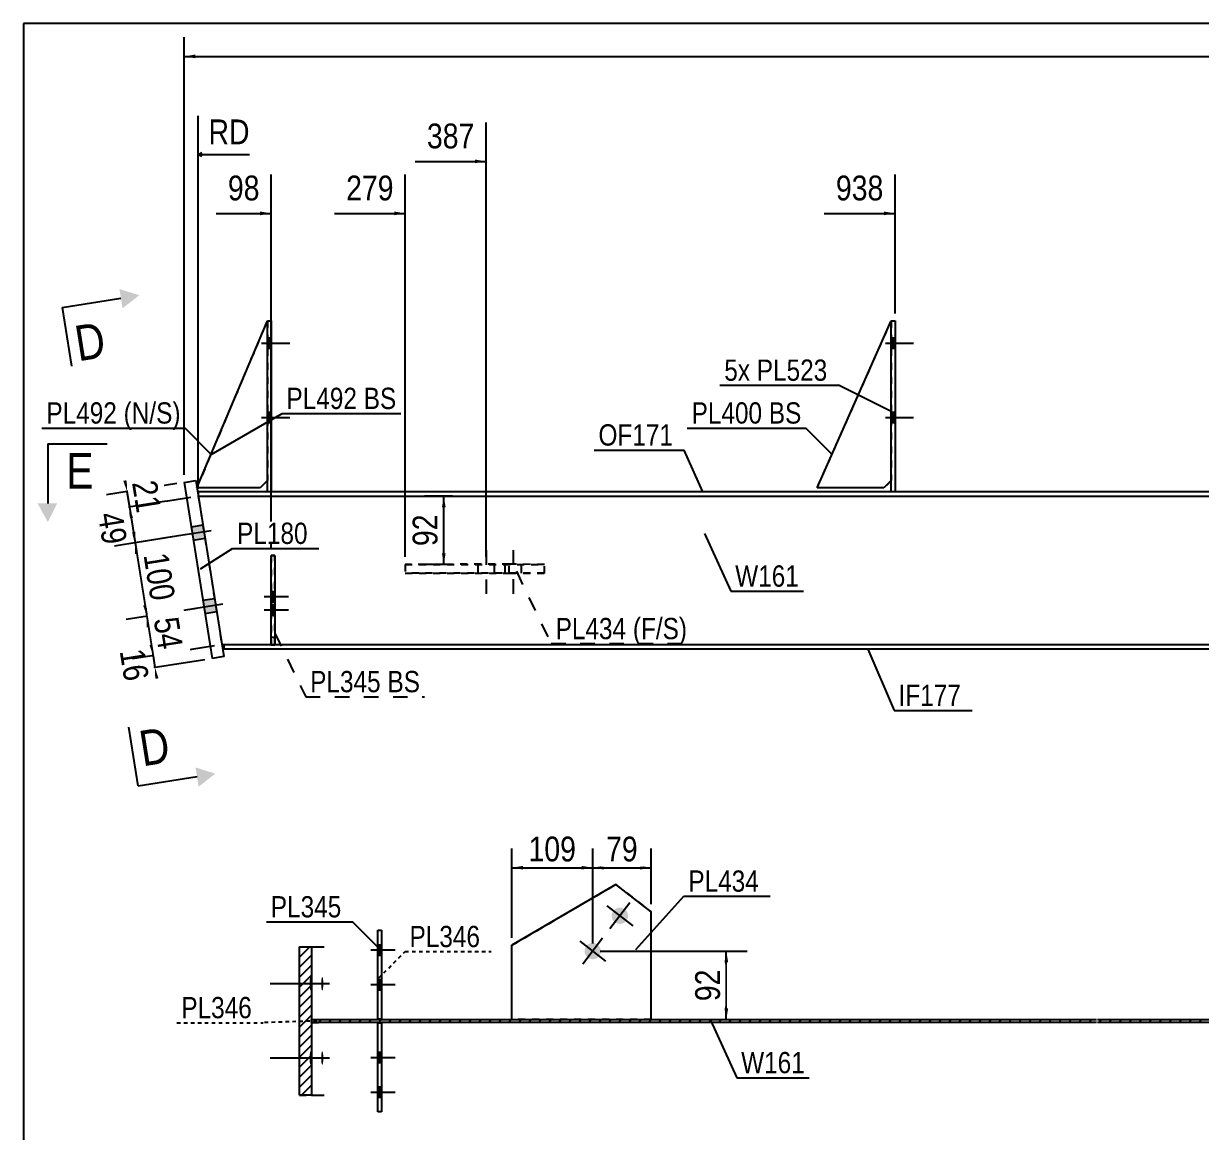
# Model space of a CAD drawing. Header units: millimetres. Extents: x -28 to 375, y -203 to 74.
# Drawn here: x -25.1 to 133.5, y -75.6 to 73.6 of the extents above; entities that cross this region are included whole.
import ezdxf

# ---------------------------------------------------------------- set-up
doc = ezdxf.new("R2010")
doc.units = ezdxf.units.MM
for name, pattern in [('DXK_LINE_DOT1', [1.8814, 0.9407, -0.9407]), ('DXK_LINE_DOT2', [3.9198, 1.9599, -1.9599]), ('DXK_LINE_DOT4', [0.9408, 0.4704, -0.4704])]:
    doc.linetypes.add(name, pattern=pattern)
doc.styles.add('Arial Narrow', font='ARIALN.TTF', dxfattribs={"height": 0.2})

# ---------------------------------------------------------------- blocks, each defined once
blk = doc.blocks.new('Unknown-623544159-1210')
at = {"color": 5, "linetype": 'Continuous'}
for p, q in [((374.85, 73.61), (-25.15, 73.61)), ((-25.15, 73.61), (-25.15, -203.39))]:
    blk.add_line(p, q, dxfattribs=at)
blk = doc.blocks.new('Bolt-623544159-1247 - 1231')
at = {"color": 3, "linetype": 'DXK_LINE_DOT2'}
for p, q in [((37.13, 2.72), (37.13, -4.08)), ((40.78, 2.73), (40.78, -4.07)), ((36.03, 0.82), (36.03, -0.38)), ((38.23, 0.82), (38.23, -0.38)), ((39.68, 0.82), (39.68, -0.38)), ((41.88, 0.82), (41.88, -0.38))]:
    blk.add_line(p, q, dxfattribs=at)
blk = doc.blocks.new('Part-623544159-1271 - 1231')
at = {"color": 2, "linetype": 'Continuous'}
for p, q in [((-3.53, 11.85), (-1.95, 12.1)), ((-3.53, 11.85), (0.23, -11.85)), ((-1.95, 12.1), (1.81, -11.6)), ((1.81, -11.6), (0.23, -11.85))]:
    blk.add_line(p, q, dxfattribs=at)
blk = doc.blocks.new('Part-623544159-1293 - 1231')
at = {"color": 2, "linetype": 'Continuous'}
for p, q in [((-1.62, 10.6), (-1.62, 10)), ((7.7, 10.6), (-1.62, 10.6)), ((-1.62, 10), (352.75, 10)), ((91.7, 10.6), (8.2, 10.6)), ((175.7, 10.6), (92.2, 10.6))]:
    blk.add_line(p, q, dxfattribs=at)
at = {"color": 7, "linetype": 'DXK_LINE_DOT1'}
for p, q in [((8.2, 10.6), (7.7, 10.6)), ((92.2, 10.6), (91.7, 10.6))]:
    blk.add_line(p, q, dxfattribs=at)
blk = doc.blocks.new('Part-623544159-4909 - 1231')
at = {"color": 7, "linetype": 'DXK_LINE_DOT1'}
for p, q in [((8.2, 2), (8.2, -10)), ((8.7, 2), (8.2, 2)), ((8.7, -10), (8.7, 2)), ((8.2, -10), (8.7, -10))]:
    blk.add_line(p, q, dxfattribs=at)
blk = doc.blocks.new('Part-623544159-4905 - 1231')
at = {"color": 2, "linetype": 'Continuous'}
for p, q in [((81.7, 11.1), (91.7, 33.6)), ((91.7, 12.1), (90.7, 11.1)), ((90.7, 11.1), (81.7, 11.1))]:
    blk.add_line(p, q, dxfattribs=at)
at = {"color": 7, "linetype": 'DXK_LINE_DOT1'}
blk.add_line((91.7, 33.6), (91.7, 12.1), dxfattribs=at)
blk = doc.blocks.new('Part-623544159-1315 - 1231')
at = {"color": 2, "linetype": 'Continuous'}
for p, q in [((1.86, -10.6), (1.86, -10)), ((8.2, -10), (1.86, -10)), ((150.33, -10.6), (1.86, -10.6)), ((150.33, -10), (8.7, -10))]:
    blk.add_line(p, q, dxfattribs=at)
at = {"color": 7, "linetype": 'DXK_LINE_DOT1'}
for p, q in [((8.7, -10), (8.2, -10)), ((150.33, -10.6), (150.33, -10))]:
    blk.add_line(p, q, dxfattribs=at)
blk = doc.blocks.new('Part-623544159-1390 - 1231')
at = {"color": 2, "linetype": 'Continuous'}
for p, q in [((7.7, 10.6), (7.7, 33.6)), ((7.7, 33.6), (8.2, 33.6)), ((8.2, 33.6), (8.2, 10.6)), ((8.2, 10.6), (7.7, 10.6))]:
    blk.add_line(p, q, dxfattribs=at)
blk = doc.blocks.new('Part-623544159-1412 - 1231')
at = {"color": 2, "linetype": 'Continuous'}
for p, q in [((-1.8, 11.1), (7.7, 33.6)), ((7.7, 12.1), (6.7, 11.1)), ((6.7, 11.1), (-1.8, 11.1))]:
    blk.add_line(p, q, dxfattribs=at)
at = {"color": 7, "linetype": 'DXK_LINE_DOT1'}
blk.add_line((7.7, 33.6), (7.7, 12.1), dxfattribs=at)
blk = doc.blocks.new('Part-623544159-1434 - 1231')
at = {"color": 2, "linetype": 'Continuous'}
for p, q in [((8.2, -10), (8.2, 2)), ((8.2, 2), (8.7, 2)), ((8.7, 2), (8.7, -10)), ((8.7, -10), (8.2, -10))]:
    blk.add_line(p, q, dxfattribs=at)
at = {"color": 7, "linetype": 'DXK_LINE_DOT1'}
blk.add_line((8.2, -9), (8.7, -9), dxfattribs=at)
blk = doc.blocks.new('Part-623544159-1446 - 1231')
at = {"color": 2, "linetype": 'Continuous'}
for p, q in [((91.7, 10.6), (91.7, 33.6)), ((91.7, 33.6), (92.2, 33.6)), ((92.2, 33.6), (92.2, 10.6)), ((92.2, 10.6), (91.7, 10.6))]:
    blk.add_line(p, q, dxfattribs=at)
blk = doc.blocks.new('Part-623544159-1502 - 1231')
at = {"color": 7, "linetype": 'DXK_LINE_DOT1'}
for p, q in [((40.23, 0.83), (26.26, 0.82)), ((26.26, 0.82), (26.26, -0.38)), ((26.26, 0.82), (44.99, 0.82)), ((40.23, -0.37), (40.23, 0.83)), ((44.99, 0.82), (40.23, 0.83)), ((44.99, -0.38), (44.99, 0.82)), ((26.26, -0.38), (40.23, -0.37)), ((44.99, -0.38), (26.26, -0.38)), ((26.26, -0.38), (26.26, -0.38)), ((40.23, -0.37), (44.99, -0.38)), ((44.99, -0.38), (44.99, -0.38))]:
    blk.add_line(p, q, dxfattribs=at)
blk = doc.blocks.new('Bolt-623544159-1541 - 1231')
at = {"linetype": 'Continuous'}
for points in [[(-2.58, 5.83), (-2.29, 4.05), (-0.71, 4.3), (-1, 6.08)], [(-2.58, 5.83), (-2.29, 4.05), (-0.71, 4.3), (-1, 6.08)], [(-1.01, -4.05), (-0.72, -5.83), (0.86, -5.58), (0.57, -3.8)], [(-1.01, -4.05), (-0.72, -5.83), (0.86, -5.58), (0.57, -3.8)]]:
    blk.add_hatch(color=3, dxfattribs=at).paths.add_polyline_path(points)
at = {"color": 3, "linetype": 'Continuous'}
for p, q in [((0.13, 5.35), (-6.29, 4.33)), ((0.13, 5.35), (-6.29, 4.33)), ((-1, 6.08), (-2.58, 5.83)), ((-1, 6.08), (-2.58, 5.83)), ((-0.71, 4.3), (-2.29, 4.05)), ((-0.71, 4.3), (-2.29, 4.05)), ((1.7, -4.53), (-4.72, -5.55)), ((1.7, -4.53), (-4.72, -5.55)), ((0.57, -3.8), (-1.01, -4.05)), ((0.57, -3.8), (-1.01, -4.05)), ((0.86, -5.58), (-0.72, -5.83)), ((0.86, -5.58), (-0.72, -5.83))]:
    blk.add_line(p, q, dxfattribs=at)
blk = doc.blocks.new('Part-623544159-1540 - 1231')
at = {"color": 7, "linetype": 'DXK_LINE_DOT1'}
for p, q in [((-1.62, 10), (1.56, -10)), ((-1.62, 10), (352.75, 10)), ((352.75, -10), (1.86, -10))]:
    blk.add_line(p, q, dxfattribs=at)
at = {"color": 2, "linetype": 'Continuous'}
blk.add_line((1.86, -10), (1.56, -10), dxfattribs=at)
blk = doc.blocks.new('Bolt-623544159-1543 - 1231')
at = {"linetype": 'Continuous'}
for points in [[(8.2, 29.9), (8.2, 31.3), (7.7, 31.3), (7.7, 29.9)], [(8.2, 29.9), (8.2, 31.3), (7.7, 31.3), (7.7, 29.9)], [(8.2, 29.9), (8.2, 31.3), (7.7, 31.3), (7.7, 29.9)], [(8.2, 19.9), (8.2, 21.3), (7.7, 21.3), (7.7, 19.9)], [(8.2, 19.9), (8.2, 21.3), (7.7, 21.3), (7.7, 19.9)], [(8.2, 19.9), (8.2, 21.3), (7.7, 21.3), (7.7, 19.9)]]:
    blk.add_hatch(color=3, dxfattribs=at).paths.add_polyline_path(points)
at = {"color": 3, "linetype": 'Continuous'}
for p, q in [((6.9, 30.6), (10.7, 30.6)), ((6.9, 30.6), (10.7, 30.6)), ((6.9, 30.6), (10.7, 30.6)), ((7.7, 31.3), (8.2, 31.3)), ((7.7, 31.3), (8.2, 31.3)), ((7.7, 31.3), (8.2, 31.3)), ((7.7, 29.9), (8.2, 29.9)), ((7.7, 29.9), (8.2, 29.9)), ((7.7, 29.9), (8.2, 29.9)), ((7.7, 21.3), (8.2, 21.3)), ((7.7, 21.3), (8.2, 21.3)), ((7.7, 21.3), (8.2, 21.3)), ((6.9, 20.6), (10.7, 20.6)), ((6.9, 20.6), (10.7, 20.6)), ((6.9, 20.6), (10.7, 20.6)), ((7.7, 19.9), (8.2, 19.9)), ((7.7, 19.9), (8.2, 19.9)), ((7.7, 19.9), (8.2, 19.9))]:
    blk.add_line(p, q, dxfattribs=at)
blk = doc.blocks.new('Bolt-623544159-1549 - 1231')
at = {"linetype": 'Continuous'}
for points in [[(92.2, 29.9), (92.2, 31.3), (91.7, 31.3), (91.7, 29.9)], [(92.2, 29.9), (92.2, 31.3), (91.7, 31.3), (91.7, 29.9)], [(92.2, 29.9), (92.2, 31.3), (91.7, 31.3), (91.7, 29.9)], [(92.2, 19.9), (92.2, 21.3), (91.7, 21.3), (91.7, 19.9)], [(92.2, 19.9), (92.2, 21.3), (91.7, 21.3), (91.7, 19.9)], [(92.2, 19.9), (92.2, 21.3), (91.7, 21.3), (91.7, 19.9)]]:
    blk.add_hatch(color=3, dxfattribs=at).paths.add_polyline_path(points)
at = {"color": 3, "linetype": 'Continuous'}
for p, q in [((90.9, 30.6), (94.7, 30.6)), ((90.9, 30.6), (94.7, 30.6)), ((90.9, 30.6), (94.7, 30.6)), ((91.7, 31.3), (92.2, 31.3)), ((91.7, 31.3), (92.2, 31.3)), ((91.7, 31.3), (92.2, 31.3)), ((91.7, 29.9), (92.2, 29.9)), ((91.7, 29.9), (92.2, 29.9)), ((91.7, 29.9), (92.2, 29.9)), ((91.7, 21.3), (92.2, 21.3)), ((91.7, 21.3), (92.2, 21.3)), ((91.7, 21.3), (92.2, 21.3)), ((90.9, 20.6), (94.7, 20.6)), ((90.9, 20.6), (94.7, 20.6)), ((90.9, 20.6), (94.7, 20.6)), ((91.7, 19.9), (92.2, 19.9)), ((91.7, 19.9), (92.2, 19.9)), ((91.7, 19.9), (92.2, 19.9))]:
    blk.add_line(p, q, dxfattribs=at)
blk = doc.blocks.new('Part-623544159-4912 - 1231')
at = {"color": 7, "linetype": 'DXK_LINE_DOT1'}
for p, q in [((-1.8, 11.1), (7.7, 33.6)), ((7.7, 12.1), (6.7, 11.1)), ((6.7, 11.1), (-1.8, 11.1))]:
    blk.add_line(p, q, dxfattribs=at)
blk = doc.blocks.new('Part-623544159-4916 - 1231')
at = {"color": 7, "linetype": 'DXK_LINE_DOT1'}
for p, q in [((81.7, 11.1), (91.7, 33.6)), ((91.7, 12.1), (90.7, 11.1)), ((90.7, 11.1), (81.7, 11.1))]:
    blk.add_line(p, q, dxfattribs=at)
blk = doc.blocks.new('Bolt-623544159-4917 - 1231')
at = {"linetype": 'Continuous'}
for points in [[(8.2, -2.81), (8.2, -4.21), (8.7, -4.21), (8.7, -2.81)], [(8.2, -4.6), (8.2, -6), (8.7, -6), (8.7, -4.6)]]:
    blk.add_hatch(color=3, dxfattribs=at).paths.add_polyline_path(points)
at = {"color": 3, "linetype": 'Continuous'}
for p, q in [((8.2, -2.81), (8.7, -2.81)), ((7.25, -3.51), (10.55, -3.51)), ((8.2, -4.21), (8.7, -4.21)), ((8.2, -4.6), (8.7, -4.6)), ((7.25, -5.3), (10.55, -5.3)), ((8.2, -6), (8.7, -6))]:
    blk.add_line(p, q, dxfattribs=at)
blk = doc.blocks.new('Bolt-623544159-4932 - 1231')
at = {"color": 3, "linetype": 'DXK_LINE_DOT2'}
for p, q in [((8.2, -2.81), (8.7, -2.81)), ((7.25, -3.51), (10.55, -3.51)), ((8.2, -4.21), (8.7, -4.21)), ((8.2, -4.6), (8.7, -4.6)), ((7.25, -5.3), (10.55, -5.3)), ((8.2, -6), (8.7, -6))]:
    blk.add_line(p, q, dxfattribs=at)
blk = doc.blocks.new('Part-623544159-2343 - 2341')
at = {"linetype": 'Continuous'}
h = blk.add_hatch(dxfattribs=at)
h.set_pattern_fill('', scale=0.3, style=0, pattern_type=0)
h.set_pattern_definition([(45, (13.6117, -70.6389), (-0.67352, 0.67352), [])])
h.paths.add_polyline_path([(11.99, -70.64), (13.61, -70.64), (13.61, -50.64), (11.99, -50.64)])
at = {"color": 7, "linetype": 'DXK_LINE_DOT1'}
for p, q in [((11.99, -50.64), (13.61, -50.64)), ((11.99, -70.64), (13.61, -70.64))]:
    blk.add_line(p, q, dxfattribs=at)
at = {"color": 2, "linetype": 'Continuous'}
for p, q in [((11.99, -70.64), (11.99, -50.64)), ((11.99, -50.64), (13.61, -50.64)), ((13.61, -50.64), (15.33, -50.64)), ((13.61, -50.64), (13.61, -70.64)), ((13.61, -70.64), (11.99, -70.64)), ((13.61, -70.64), (15.33, -70.64))]:
    blk.add_line(p, q, dxfattribs=at)
blk = doc.blocks.new('Bolt-623544159-2344 - 2341')
at = {"linetype": 'Continuous'}
for points in [[(55.15, -45.38), (55.38, -45.4), (55.59, -45.47), (55.79, -45.59), (55.96, -45.74), (56.1, -45.93), (56.19, -46.14), (56.24, -46.36), (56.24, -46.59), (56.19, -46.82), (56.1, -47.03), (55.96, -47.21), (55.79, -47.37), (55.59, -47.48), (55.38, -47.55), (55.15, -47.58), (54.92, -47.55), (54.7, -47.48), (54.5, -47.37), (54.33, -47.21), (54.19, -47.03), (54.1, -46.82), (54.05, -46.59), (54.05, -46.36), (54.1, -46.14), (54.19, -45.93), (54.33, -45.74), (54.5, -45.59), (54.7, -45.47), (54.92, -45.4)], [(51.49, -50.13), (51.72, -50.16), (51.94, -50.23), (52.14, -50.34), (52.31, -50.5), (52.44, -50.68), (52.54, -50.89), (52.58, -51.12), (52.58, -51.35), (52.54, -51.57), (52.44, -51.78), (52.31, -51.97), (52.14, -52.12), (51.94, -52.24), (51.72, -52.31), (51.49, -52.33), (51.26, -52.31), (51.04, -52.24), (50.84, -52.12), (50.67, -51.97), (50.54, -51.78), (50.44, -51.57), (50.4, -51.35), (50.4, -51.12), (50.44, -50.89), (50.54, -50.68), (50.67, -50.5), (50.84, -50.34), (51.04, -50.23), (51.26, -50.16)]]:
    blk.add_hatch(color=3, dxfattribs=at).paths.add_polyline_path(points)
at = {"color": 3, "linetype": 'Continuous'}
for p, q in [((53.4, -45.14), (56.89, -47.82)), ((56.49, -44.73), (53.81, -48.22)), ((49.75, -49.89), (53.23, -52.57)), ((52.83, -49.49), (50.15, -52.98))]:
    blk.add_line(p, q, dxfattribs=at)
blk = doc.blocks.new('Bolt-623544159-2358 - 2341')
at = {"linetype": 'Continuous'}
for points in [[(13.37, -55.64), (13.37, -55.45), (13.38, -55.27), (13.39, -55.11), (13.41, -54.97), (13.44, -54.86), (13.46, -54.78), (13.49, -54.74), (13.52, -54.74), (13.55, -54.78), (13.58, -54.86), (13.6, -54.97), (13.62, -55.11), (13.64, -55.27), (13.65, -55.45), (13.65, -55.64), (13.65, -55.83), (13.64, -56), (13.62, -56.17), (13.6, -56.31), (13.58, -56.42), (13.55, -56.49), (13.52, -56.53), (13.49, -56.53), (13.46, -56.49), (13.44, -56.42), (13.41, -56.31), (13.39, -56.17), (13.38, -56), (13.37, -55.83)], [(14.94, -55.64), (14.94, -55.45), (14.95, -55.27), (14.96, -55.11), (14.98, -54.97), (15.01, -54.86), (15.03, -54.78), (15.06, -54.74), (15.09, -54.74), (15.12, -54.78), (15.15, -54.86), (15.17, -54.97), (15.19, -55.11), (15.21, -55.27), (15.22, -55.45), (15.22, -55.64), (15.22, -55.83), (15.21, -56), (15.19, -56.17), (15.17, -56.31), (15.15, -56.42), (15.12, -56.49), (15.09, -56.53), (15.06, -56.53), (15.03, -56.49), (15.01, -56.42), (14.98, -56.31), (14.96, -56.17), (14.95, -56), (14.94, -55.83)], [(13.37, -65.64), (13.37, -65.45), (13.38, -65.27), (13.39, -65.11), (13.41, -64.97), (13.44, -64.86), (13.46, -64.78), (13.49, -64.74), (13.52, -64.74), (13.55, -64.78), (13.58, -64.86), (13.6, -64.97), (13.62, -65.11), (13.64, -65.27), (13.65, -65.45), (13.65, -65.64), (13.65, -65.83), (13.64, -66), (13.62, -66.17), (13.6, -66.31), (13.58, -66.42), (13.55, -66.49), (13.52, -66.53), (13.49, -66.53), (13.46, -66.49), (13.44, -66.42), (13.41, -66.31), (13.39, -66.17), (13.38, -66), (13.37, -65.83)], [(14.94, -65.64), (14.94, -65.45), (14.95, -65.27), (14.96, -65.11), (14.98, -64.97), (15.01, -64.86), (15.03, -64.78), (15.06, -64.74), (15.09, -64.74), (15.12, -64.78), (15.15, -64.86), (15.17, -64.97), (15.19, -65.11), (15.21, -65.27), (15.22, -65.45), (15.22, -65.64), (15.22, -65.83), (15.21, -66), (15.19, -66.17), (15.17, -66.31), (15.15, -66.42), (15.12, -66.49), (15.09, -66.53), (15.06, -66.53), (15.03, -66.49), (15.01, -66.42), (14.98, -66.31), (14.96, -66.17), (14.95, -66), (14.94, -65.83)]]:
    blk.add_hatch(color=3, dxfattribs=at).paths.add_polyline_path(points)
at = {"color": 3, "linetype": 'Continuous'}
for p, q in [((14.5, -55.64), (8.08, -55.64)), ((16.07, -55.64), (9.65, -55.64)), ((14.5, -65.64), (8.08, -65.64)), ((16.07, -65.64), (9.65, -65.64))]:
    blk.add_line(p, q, dxfattribs=at)
blk = doc.blocks.new('Part-623544159-2363 - 2341')
at = {"linetype": 'Continuous'}
h = blk.add_hatch(dxfattribs=at)
h.set_pattern_fill('', scale=0.3, style=0, pattern_type=0)
h.set_pattern_definition([(45, (331.1123, -60.8389), (-0.6735192, 0.6735192), [])])
h.paths.add_polyline_path([(13.61, -60.84), (331.11, -60.84), (331.11, -60.44), (13.61, -60.44)])
at = {"color": 7, "linetype": 'DXK_LINE_DOT1'}
for p, q in [((13.61, -60.44), (15.33, -60.44)), ((13.61, -60.84), (15.33, -60.84))]:
    blk.add_line(p, q, dxfattribs=at)
at = {"color": 2, "linetype": 'Continuous'}
for p, q in [((13.61, -60.84), (13.61, -60.44)), ((13.61, -60.44), (119.35, -60.44)), ((119.35, -60.84), (13.61, -60.84)), ((119.45, -60.44), (241.7, -60.44)), ((241.7, -60.84), (119.45, -60.84))]:
    blk.add_line(p, q, dxfattribs=at)
blk = doc.blocks.new('Part-623544159-2390 - 2341')
at = {"color": 7, "linetype": 'DXK_LINE_DOT1'}
for p, q in [((40.62, -50.44), (54.59, -42.26)), ((54.59, -42.26), (59.35, -45.93)), ((40.62, -60.44), (59.35, -60.44)), ((59.35, -60.44), (40.62, -60.44))]:
    blk.add_line(p, q, dxfattribs=at)
at = {"color": 2, "linetype": 'Continuous'}
for p, q in [((54.59, -42.27), (40.62, -50.44)), ((54.59, -42.26), (54.59, -42.27)), ((59.35, -45.93), (54.59, -42.27)), ((59.35, -45.93), (59.35, -45.93)), ((59.35, -60.44), (59.35, -45.93)), ((40.62, -50.44), (40.62, -50.44)), ((40.62, -60.44), (40.62, -50.44))]:
    blk.add_line(p, q, dxfattribs=at)
blk = doc.blocks.new('Bolt-623544159-5070 - 2341')
at = {"linetype": 'Continuous'}
for points in [[(23.06, -51.77), (23.06, -50.37), (22.56, -50.37), (22.56, -51.77)], [(23.06, -56.44), (23.06, -55.04), (22.56, -55.04), (22.56, -56.44)]]:
    blk.add_hatch(color=3, dxfattribs=at).paths.add_polyline_path(points)
at = {"color": 3, "linetype": 'Continuous'}
for p, q in [((22.56, -50.37), (23.06, -50.37)), ((21.61, -51.07), (24.91, -51.07)), ((22.56, -51.77), (23.06, -51.77)), ((22.56, -55.04), (23.06, -55.04)), ((21.61, -55.74), (24.91, -55.74)), ((22.56, -56.44), (23.06, -56.44))]:
    blk.add_line(p, q, dxfattribs=at)
blk = doc.blocks.new('Part-623544159-2437 - 2341')
at = {"color": 2, "linetype": 'Continuous'}
for p, q in [((22.56, -72.87), (22.56, -60.87)), ((22.56, -60.87), (23.06, -60.87)), ((23.06, -60.87), (23.06, -72.87)), ((23.06, -72.87), (22.56, -72.87))]:
    blk.add_line(p, q, dxfattribs=at)
blk = doc.blocks.new('Part-623544159-5047 - 2341')
at = {"color": 2, "linetype": 'Continuous'}
for p, q in [((22.56, -60.41), (22.56, -48.41)), ((22.56, -48.41), (23.06, -48.41)), ((23.06, -48.41), (23.06, -60.41)), ((23.06, -60.41), (22.56, -60.41))]:
    blk.add_line(p, q, dxfattribs=at)
blk = doc.blocks.new('Bolt-623544159-5055 - 2341')
at = {"linetype": 'Continuous'}
for points in [[(22.56, -64.84), (22.56, -66.24), (23.06, -66.24), (23.06, -64.84)], [(22.56, -69.51), (22.56, -70.91), (23.06, -70.91), (23.06, -69.51)]]:
    blk.add_hatch(color=3, dxfattribs=at).paths.add_polyline_path(points)
at = {"color": 3, "linetype": 'Continuous'}
for p, q in [((22.56, -64.84), (23.06, -64.84)), ((21.61, -65.54), (24.91, -65.54)), ((22.56, -66.24), (23.06, -66.24)), ((22.56, -69.51), (23.06, -69.51)), ((21.61, -70.21), (24.91, -70.21)), ((22.56, -70.91), (23.06, -70.91))]:
    blk.add_line(p, q, dxfattribs=at)
blk = doc.blocks.new('StraightDimension-623544159-1621 - 1231')
at = {"linetype": 'Continuous'}
for points in [[(-7.7, -9.95), (-7.71, -11.47), (-8.19, -10.03)], [(-7.47, -14.59), (-7.45, -13.07), (-6.97, -14.52)]]:
    blk.add_hatch(color=4, dxfattribs=at).paths.add_polyline_path(points)
at = {"color": 4, "linetype": 'Continuous'}
for p, q in [((0.57, -10.16), (-10.28, -11.88)), ((-0.75, -12.01), (-10.02, -13.48)), ((-7.71, -11.47), (-7.45, -13.07))]:
    blk.add_line(p, q, dxfattribs=at)
at = {"color": 0}
blk.add_wipeout([(-12.12, -15.86), (-7.29, -15.1), (-8.18, -9.5), (-13.01, -10.27)], dxfattribs=at)
at = {"color": 4, "style": 'Arial Narrow'}
blk.add_text('16', height=3.34, rotation=-80.9647, dxfattribs=at).set_placement((-12.21, -10.85))
blk = doc.blocks.new('StraightDimension-623544159-1556 - 1231')
at = {"linetype": 'Continuous'}
for points in [[(-11.21, 12.15), (-11.22, 10.63), (-11.71, 12.07)], [(-10.9, 7.01), (-10.89, 8.53), (-10.41, 7.08)]]:
    blk.add_hatch(color=4, dxfattribs=at).paths.add_polyline_path(points)
at = {"color": 4, "linetype": 'Continuous'}
for p, q in [((-4.52, 11.69), (-13.99, 10.19)), ((-2.61, 9.84), (-13.65, 8.09)), ((-11.22, 10.63), (-10.89, 8.53))]:
    blk.add_line(p, q, dxfattribs=at)
at = {"color": 0}
blk.add_wipeout([(-10.46, 6.8), (-5.62, 7.57), (-6.51, 13.17), (-11.35, 12.4)], dxfattribs=at)
at = {"color": 4, "style": 'Arial Narrow'}
blk.add_text('21', height=3.34, rotation=-80.9647, dxfattribs=at).set_placement((-10.55, 11.82))
blk = doc.blocks.new('StraightDimension-623544159-1576 - 1231')
at = {"linetype": 'Continuous'}
for points in [[(-10.9, 7.01), (-10.89, 8.53), (-10.41, 7.08)], [(-10.11, 5.24), (-10.12, 3.72), (-10.61, 5.16)]]:
    blk.add_hatch(color=4, dxfattribs=at).paths.add_polyline_path(points)
at = {"color": 4, "linetype": 'Continuous'}
for p, q in [((-2.61, 9.84), (-13.46, 8.12)), ((-10.89, 8.53), (-10.12, 3.72)), ((-3.42, 4.78), (-12.69, 3.31))]:
    blk.add_line(p, q, dxfattribs=at)
at = {"color": 0}
blk.add_wipeout([(-15.05, 2.53), (-10.21, 3.3), (-11.1, 8.89), (-15.94, 8.13)], dxfattribs=at)
at = {"color": 4, "style": 'Arial Narrow'}
blk.add_text('49', height=3.34, rotation=-80.9647, dxfattribs=at).set_placement((-15.14, 7.54))
blk = doc.blocks.new('StraightDimension-623544159-1589 - 1231')
at = {"linetype": 'Continuous'}
for points in [[(-10.14, 2.19), (-10.12, 3.72), (-9.64, 2.27)], [(-8.54, -4.64), (-8.55, -6.16), (-9.04, -4.72)]]:
    blk.add_hatch(color=4, dxfattribs=at).paths.add_polyline_path(points)
at = {"color": 4, "linetype": 'Continuous'}
for p, q in [((-3.42, 4.78), (-12.89, 3.28)), ((-10.12, 3.72), (-8.55, -6.16)), ((-1.85, -5.1), (-11.32, -6.6))]:
    blk.add_line(p, q, dxfattribs=at)
at = {"color": 0}
blk.add_wipeout([(-8.58, -5.05), (-3.74, -4.28), (-4.96, 3.42), (-9.8, 2.65)], dxfattribs=at)
at = {"color": 4, "style": 'Arial Narrow'}
blk.add_text('100', height=3.34, rotation=-80.9647, dxfattribs=at).set_placement((-9, 2.07))
blk = doc.blocks.new('StraightDimension-623544159-1600 - 1231')
at = {"linetype": 'Continuous'}
for points in [[(-8.57, -7.68), (-8.55, -6.16), (-8.07, -7.6)], [(-7.7, -9.95), (-7.71, -11.47), (-8.19, -10.03)]]:
    blk.add_hatch(color=4, dxfattribs=at).paths.add_polyline_path(points)
at = {"color": 4, "linetype": 'Continuous'}
for p, q in [((-1.85, -5.1), (-11.32, -6.6)), ((-8.55, -6.16), (-7.71, -11.47)), ((0.57, -10.16), (-10.47, -11.91))]:
    blk.add_line(p, q, dxfattribs=at)
at = {"color": 0}
blk.add_wipeout([(-7.54, -11.59), (-2.7, -10.82), (-3.59, -5.23), (-8.43, -6)], dxfattribs=at)
at = {"color": 4, "style": 'Arial Narrow'}
blk.add_text('54', height=3.34, rotation=-80.9647, dxfattribs=at).set_placement((-7.63, -6.58))
blk = doc.blocks.new('StraightDimension-623544159-1674 - 1231')
at = {"linetype": 'Continuous'}
blk.add_hatch(color=4, dxfattribs=at).paths.add_polyline_path([(-2.03, 68.94), (-3.53, 69.19), (-2.03, 69.44)])
at = {"color": 4, "linetype": 'Continuous'}
for p, q in [((-3.53, 12.85), (-3.53, 71.79)), ((-3.53, 69.19), (352.75, 69.19))]:
    blk.add_line(p, q, dxfattribs=at)
blk = doc.blocks.new('StraightDimension-623544159-1684 - 1231')
at = {"linetype": 'Continuous'}
for points in [[(31.19, 8.5), (31.44, 10), (31.69, 8.5)], [(31.69, 2.32), (31.44, 0.82), (31.19, 2.32)]]:
    blk.add_hatch(color=4, dxfattribs=at).paths.add_polyline_path(points)
at = {"color": 4, "linetype": 'Continuous'}
for p, q in [((32.62, 10), (28.84, 10)), ((31.44, 0.82), (31.44, 10)), ((32.62, 0.82), (28.84, 0.82))]:
    blk.add_line(p, q, dxfattribs=at)
at = {"color": 0}
blk.add_wipeout([(31.29, 8.24), (26.39, 8.24), (26.39, 2.58), (31.29, 2.58)], dxfattribs=at)
at = {"color": 4, "style": 'Arial Narrow'}
blk.add_text('92', height=3.34, rotation=90.0002, dxfattribs=at).set_placement((30.59, 3.28))
blk = doc.blocks.new('StraightDimension-623544159-7999 - 1231')
at = {"linetype": 'Continuous'}
blk.add_hatch(color=4, dxfattribs=at).paths.add_polyline_path([(90.7, 48.31), (92.2, 48.06), (90.7, 47.81)])
at = {"color": 4, "linetype": 'Continuous'}
for p, q in [((92.2, 34.6), (92.2, 53.31)), ((82.68, 48.06), (92.2, 48.06))]:
    blk.add_line(p, q, dxfattribs=at)
at = {"color": 0}
blk.add_wipeout([(91.34, 49.11), (91.34, 54.01), (83.54, 54.01), (83.54, 49.11)], dxfattribs=at)
at = {"color": 4, "style": 'Arial Narrow'}
blk.add_text('938', height=3.34, dxfattribs=at).set_placement((84.24, 49.81))
blk = doc.blocks.new('StraightDimension-623544159-8000 - 1231')
at = {"linetype": 'Continuous'}
blk.add_hatch(color=4, dxfattribs=at).paths.add_polyline_path([(35.63, 55.31), (37.13, 55.06), (35.63, 54.81)])
at = {"color": 4, "linetype": 'Continuous'}
for p, q in [((37.13, 1.83), (37.13, 60.31)), ((27.6, 55.06), (37.13, 55.06))]:
    blk.add_line(p, q, dxfattribs=at)
at = {"color": 0}
blk.add_wipeout([(36.26, 56.11), (36.26, 61.01), (28.47, 61.01), (28.47, 56.11)], dxfattribs=at)
at = {"color": 4, "style": 'Arial Narrow'}
blk.add_text('387', height=3.34, dxfattribs=at).set_placement((29.17, 56.81))
blk = doc.blocks.new('StraightDimension-623544159-8001 - 1231')
at = {"linetype": 'Continuous'}
blk.add_hatch(color=4, dxfattribs=at).paths.add_polyline_path([(24.76, 48.31), (26.26, 48.06), (24.76, 47.81)])
at = {"color": 4, "linetype": 'Continuous'}
for p, q in [((26.26, 1.82), (26.26, 53.31)), ((16.73, 48.06), (26.26, 48.06))]:
    blk.add_line(p, q, dxfattribs=at)
at = {"color": 0}
blk.add_wipeout([(25.39, 49.11), (25.39, 54.01), (17.59, 54.01), (17.59, 49.11)], dxfattribs=at)
at = {"color": 4, "style": 'Arial Narrow'}
blk.add_text('279', height=3.34, dxfattribs=at).set_placement((18.29, 49.81))
blk = doc.blocks.new('StraightDimension-623544159-8002 - 1231')
at = {"linetype": 'Continuous'}
blk.add_hatch(color=4, dxfattribs=at).paths.add_polyline_path([(6.7, 48.31), (8.2, 48.06), (6.7, 47.81)])
at = {"color": 4, "linetype": 'Continuous'}
for p, q in [((8.2, 3), (8.2, 53.31)), ((0.81, 48.06), (8.2, 48.06))]:
    blk.add_line(p, q, dxfattribs=at)
at = {"color": 0, "linetype": 'Continuous'}
blk.add_wipeout([(6, 56.66), (6, 61.56), (-0.94, 61.56), (-0.94, 56.66)], dxfattribs=at)
at = {"color": 0}
blk.add_wipeout([(7.34, 49.11), (7.34, 54.01), (1.67, 54.01), (1.67, 49.11)], dxfattribs=at)
at = {"color": 4, "linetype": 'Continuous'}
for p, q in [((-1.62, 11), (-1.62, 61.21)), ((-1.12, 56.21), (-1.62, 55.96)), ((-1.12, 55.71), (-1.62, 55.96)), ((5.3, 55.96), (-1.62, 55.96))]:
    blk.add_line(p, q, dxfattribs=at)
at = {"color": 4, "linetype": 'Continuous', "style": 'Arial Narrow'}
blk.add_text('RD', height=3.34, dxfattribs=at).set_placement((-0.24, 57.36))
at = {"color": 4, "style": 'Arial Narrow'}
blk.add_text('98', height=3.34, dxfattribs=at).set_placement((2.37, 49.81))
blk = doc.blocks.new('StraightDimension-623544159-2450 - 2341')
at = {"linetype": 'Continuous'}
for points in [[(69.23, -52.73), (69.48, -51.23), (69.73, -52.73)], [(69.73, -58.94), (69.48, -60.44), (69.23, -58.94)]]:
    blk.add_hatch(color=4, dxfattribs=at).paths.add_polyline_path(points)
at = {"color": 4, "linetype": 'Continuous'}
for p, q in [((52.49, -51.23), (72.28, -51.23)), ((69.48, -60.44), (69.48, -51.23)), ((41.62, -60.44), (72.28, -60.44))]:
    blk.add_line(p, q, dxfattribs=at)
at = {"color": 0}
blk.add_wipeout([(69.33, -53), (64.43, -53), (64.43, -58.67), (69.33, -58.67)], dxfattribs=at)
at = {"color": 4, "style": 'Arial Narrow'}
blk.add_text('92', height=3.34, rotation=90.0002, dxfattribs=at).set_placement((68.63, -57.97))
blk = doc.blocks.new('StraightDimension-623544159-2501 - 2341')
at = {"linetype": 'Continuous'}
for points in [[(52.99, -40.26), (51.49, -40.01), (52.99, -39.76)], [(57.85, -39.76), (59.35, -40.01), (57.85, -40.26)]]:
    blk.add_hatch(color=4, dxfattribs=at).paths.add_polyline_path(points)
at = {"color": 4, "linetype": 'Continuous'}
for p, q in [((51.49, -50.23), (51.49, -37.41)), ((59.35, -44.93), (59.35, -37.41)), ((51.49, -40.01), (59.35, -40.01))]:
    blk.add_line(p, q, dxfattribs=at)
at = {"color": 0}
blk.add_wipeout([(58.25, -39.86), (58.25, -34.96), (52.59, -34.96), (52.59, -39.86)], dxfattribs=at)
at = {"color": 4, "style": 'Arial Narrow'}
blk.add_text('79', height=3.34, dxfattribs=at).set_placement((53.29, -39.16))
blk = doc.blocks.new('StraightDimension-623544159-2511 - 2341')
at = {"linetype": 'Continuous'}
for points in [[(42.12, -40.26), (40.62, -40.01), (42.12, -39.76)], [(49.99, -39.76), (51.49, -40.01), (49.99, -40.26)]]:
    blk.add_hatch(color=4, dxfattribs=at).paths.add_polyline_path(points)
at = {"color": 4, "linetype": 'Continuous'}
for p, q in [((40.62, -49.44), (40.62, -37.41)), ((51.49, -50.23), (51.49, -37.41)), ((40.62, -40.01), (51.49, -40.01))]:
    blk.add_line(p, q, dxfattribs=at)
at = {"color": 0}
blk.add_wipeout([(49.95, -39.86), (49.95, -34.96), (42.15, -34.96), (42.15, -39.86)], dxfattribs=at)
at = {"color": 4, "style": 'Arial Narrow'}
blk.add_text('109', height=3.34, dxfattribs=at).set_placement((42.85, -39.16))
blk = doc.blocks.new('SectionMark-623544159-1867 - 1231')
at = {"linetype": 'Continuous'}
for points in [[(-12.23, 37.88), (-9.56, 37.04), (-11.82, 35.29)], [(-1.99, -26.51), (0.67, -27.35), (-1.58, -29.11)]]:
    blk.add_hatch(color=30, dxfattribs=at).paths.add_polyline_path(points)
at = {"color": 30, "linetype": 'Continuous'}
for p, q in [((-19.93, 35.39), (-12.03, 36.65)), ((-9.7, -29), (-1.79, -27.75))]:
    blk.add_line(p, q, dxfattribs=at)
at = {"color": 0, "linetype": 'Continuous'}
for points in [[(-13.86, 28.76), (-14.65, 33.7), (-18.55, 33.08), (-17.77, 28.14)], [(-5.19, -25.76), (-5.98, -20.82), (-9.89, -21.44), (-9.1, -26.38)]]:
    blk.add_wipeout(points, dxfattribs=at)
at = {"color": 30, "linetype": 'Continuous'}
for p, q in [((-19.93, 35.39), (-18.68, 27.49)), ((-9.7, -29), (-10.95, -21.1))]:
    blk.add_line(p, q, dxfattribs=at)
at = {"color": 6, "linetype": 'Continuous', "style": 'Arial Narrow'}
for p in [(-17.77, 28.14), (-9.1, -26.38)]:
    blk.add_text('D', height=4.77, rotation=9.0355, dxfattribs=at).set_placement(p)
blk = doc.blocks.new('Mark-623544159-1266 - 1231')
at = {"color": 0}
blk.add_wipeout([(13.11, 3.57), (13.11, 6.57), (3.61, 6.57), (3.61, 3.57)], dxfattribs=at)
blk.add_wipeout([(13.11, 3.57), (13.11, 6.57), (3.61, 6.57), (3.61, 3.57)], dxfattribs=at)
at = {"color": 7, "linetype": 'Continuous'}
for p, q in [((-1.34, 0.22), (3.01, 2.97)), ((3.01, 2.97), (14.61, 2.97))]:
    blk.add_line(p, q, dxfattribs=at)
at = {"color": 3, "style": 'Arial Narrow'}
blk.add_text('PL180', height=2.863, dxfattribs=at).set_placement((3.61, 3.57))
blk = doc.blocks.new('Mark-623544159-1289 - 1231')
at = {"color": 7, "linetype": 'Continuous'}
blk.add_line((66.32, 10.6), (63.82, 16.21), dxfattribs=at)
at = {"color": 0}
blk.add_wipeout([(62.32, 16.81), (62.32, 19.81), (52.27, 19.81), (52.27, 16.81)], dxfattribs=at)
blk.add_wipeout([(62.32, 16.81), (62.32, 19.81), (52.27, 19.81), (52.27, 16.81)], dxfattribs=at)
at = {"color": 7, "linetype": 'Continuous'}
blk.add_line((51.67, 16.21), (63.82, 16.21), dxfattribs=at)
at = {"color": 3, "style": 'Arial Narrow'}
blk.add_text('OF171', height=2.863, dxfattribs=at).set_placement((52.27, 16.81))
blk = doc.blocks.new('Mark-623544159-1311 - 1231')
at = {"color": 0}
blk.add_wipeout([(101.08, -18.25), (101.08, -15.25), (92.67, -15.25), (92.67, -18.25)], dxfattribs=at)
blk.add_wipeout([(101.08, -18.25), (101.08, -15.25), (92.67, -15.25), (92.67, -18.25)], dxfattribs=at)
at = {"color": 7, "linetype": 'Continuous'}
for p, q in [((88.53, -10.6), (92.07, -18.85)), ((92.07, -18.85), (102.58, -18.85))]:
    blk.add_line(p, q, dxfattribs=at)
at = {"color": 3, "style": 'Arial Narrow'}
blk.add_text('IF177', height=2.863, dxfattribs=at).set_placement((92.67, -18.25))
blk = doc.blocks.new('Mark-623544159-1498 - 1231')
at = {"color": 0}
for points in [[(56, -9.25), (56, -6.25), (46.5, -6.25), (46.5, -9.25)], [(64.2, -9.25), (64.2, -6.25), (56.9, -6.25), (56.9, -9.25)]]:
    blk.add_wipeout(points, dxfattribs=at)
for points in [[(56, -9.25), (56, -6.25), (46.5, -6.25), (46.5, -9.25)], [(64.2, -9.25), (64.2, -6.25), (56.9, -6.25), (56.9, -9.25)]]:
    blk.add_wipeout(points, dxfattribs=at)
at = {"color": 7, "linetype": 'DXK_LINE_DOT2'}
for p, q in [((41.21, -0.11), (45.9, -9.85)), ((45.9, -9.85), (64.8, -9.85))]:
    blk.add_line(p, q, dxfattribs=at)
at = {"color": 3, "style": 'Arial Narrow'}
for s, p in [('PL434', (46.5, -9.25)), ('(F/', (56.9, -9.25)), ('S)', (60.91, -9.25))]:
    blk.add_text(s, height=2.863, dxfattribs=at).set_placement(p)
blk = doc.blocks.new('Mark-623544159-1536 - 1231')
at = {"color": 0}
blk.add_wipeout([(79.27, -2.18), (79.27, 0.82), (70.68, 0.82), (70.68, -2.18)], dxfattribs=at)
blk.add_wipeout([(79.27, -2.18), (79.27, 0.82), (70.68, 0.82), (70.68, -2.18)], dxfattribs=at)
at = {"color": 7, "linetype": 'Continuous'}
for p, q in [((66.55, 4.96), (70.08, -2.78)), ((70.08, -2.78), (79.87, -2.78))]:
    blk.add_line(p, q, dxfattribs=at)
at = {"color": 3, "style": 'Arial Narrow'}
blk.add_text('W161', height=2.863, dxfattribs=at).set_placement((70.68, -2.18))
blk = doc.blocks.new('SectionMark-623544159-1869 - 1231')
at = {"linetype": 'Continuous'}
blk.add_hatch(color=30, dxfattribs=at).paths.add_polyline_path([(-20.63, 9.03), (-21.88, 6.53), (-23.26, 9.03)])
at = {"color": 30, "linetype": 'Continuous'}
for q in [(-13.88, 17.03), (-21.88, 9.03)]:
    blk.add_line((-21.88, 17.03), q, dxfattribs=at)
at = {"color": 0, "linetype": 'Continuous'}
blk.add_wipeout([(-15.73, 11.03), (-15.73, 16.03), (-19.38, 16.03), (-19.38, 11.03)], dxfattribs=at)
at = {"color": 6, "linetype": 'Continuous', "style": 'Arial Narrow'}
blk.add_text('E', height=4.77, dxfattribs=at).set_placement((-19.38, 11.03))
blk = doc.blocks.new('MarkSet-623544159-1930 - 1231')
at = {"color": 7, "linetype": 'Continuous'}
blk.add_line((91.7, 21.39), (84.59, 24.93), dxfattribs=at)
at = {"color": 0}
for points in [[(72.69, 25.53), (72.69, 28.53), (69.21, 28.53), (69.21, 25.53)], [(83.09, 25.53), (83.09, 28.53), (73.59, 28.53), (73.59, 25.53)]]:
    blk.add_wipeout(points, dxfattribs=at)
for points in [[(72.69, 25.53), (72.69, 28.53), (69.21, 28.53), (69.21, 25.53)], [(83.09, 25.53), (83.09, 28.53), (73.59, 28.53), (73.59, 25.53)]]:
    blk.add_wipeout(points, dxfattribs=at)
at = {"color": 7, "linetype": 'Continuous'}
blk.add_line((68.61, 24.93), (84.59, 24.93), dxfattribs=at)
at = {"color": 3, "style": 'Arial Narrow'}
for s, p in [('5x', (69.21, 25.53)), ('PL523', (73.59, 25.53))]:
    blk.add_text(s, height=2.863, dxfattribs=at).set_placement(p)
blk = doc.blocks.new('Mark-623544159-5092 - 1231')
at = {"color": 0}
for points in [[(-12.57, 19.77), (-12.57, 22.77), (-22.07, 22.77), (-22.07, 19.77)], [(-4, 19.77), (-4, 22.77), (-11.67, 22.77), (-11.67, 19.77)]]:
    blk.add_wipeout(points, dxfattribs=at)
for points in [[(-12.57, 19.77), (-12.57, 22.77), (-22.07, 22.77), (-22.07, 19.77)], [(-4, 19.77), (-4, 22.77), (-11.67, 22.77), (-11.67, 19.77)]]:
    blk.add_wipeout(points, dxfattribs=at)
at = {"color": 7, "linetype": 'Continuous'}
for p in [(-22.67, 19.17), (0.13, 15.63)]:
    blk.add_line(p, (-3.4, 19.17), dxfattribs=at)
at = {"color": 3, "style": 'Arial Narrow'}
for s, p in [('PL492', (-22.07, 19.77)), ('(N/', (-11.67, 19.77)), ('S)', (-7.29, 19.77))]:
    blk.add_text(s, height=2.863, dxfattribs=at).set_placement(p)
blk = doc.blocks.new('MarkSet-623544159-5095 - 1231')
at = {"color": 0}
for points in [[(19.76, 21.73), (19.76, 24.73), (10.26, 24.73), (10.26, 21.73)], [(25.05, 21.73), (25.05, 24.73), (20.66, 24.73), (20.66, 21.73)]]:
    blk.add_wipeout(points, dxfattribs=at)
for points in [[(19.76, 21.73), (19.76, 24.73), (10.26, 24.73), (10.26, 21.73)], [(25.05, 21.73), (25.05, 24.73), (20.66, 24.73), (20.66, 21.73)]]:
    blk.add_wipeout(points, dxfattribs=at)
at = {"color": 7, "linetype": 'Continuous'}
for p, q in [((0.13, 15.63), (9.66, 21.13)), ((9.66, 21.13), (25.65, 21.13))]:
    blk.add_line(p, q, dxfattribs=at)
at = {"color": 3, "style": 'Arial Narrow'}
for s, p in [('PL492', (10.26, 21.73)), ('BS', (20.66, 21.73))]:
    blk.add_text(s, height=2.863, dxfattribs=at).set_placement(p)
blk = doc.blocks.new('MarkSet-623544159-5117 - 1231')
at = {"color": 0}
for points in [[(74.31, 19.77), (74.31, 22.77), (64.81, 22.77), (64.81, 19.77)], [(79.59, 19.77), (79.59, 22.77), (75.21, 22.77), (75.21, 19.77)]]:
    blk.add_wipeout(points, dxfattribs=at)
for points in [[(74.31, 19.77), (74.31, 22.77), (64.81, 22.77), (64.81, 19.77)], [(79.59, 19.77), (79.59, 22.77), (75.21, 22.77), (75.21, 19.77)]]:
    blk.add_wipeout(points, dxfattribs=at)
at = {"color": 7, "linetype": 'Continuous'}
for p in [(64.21, 19.17), (83.73, 15.63)]:
    blk.add_line(p, (80.19, 19.17), dxfattribs=at)
at = {"color": 3, "style": 'Arial Narrow'}
for s, p in [('PL400', (64.81, 19.77)), ('BS', (75.21, 19.77))]:
    blk.add_text(s, height=2.863, dxfattribs=at).set_placement(p)
blk = doc.blocks.new('MarkSet-623544159-7000 - 1231')
at = {"color": 0}
for points in [[(22.96, -16.39), (22.96, -13.39), (13.45, -13.39), (13.45, -16.39)], [(28.24, -16.39), (28.24, -13.39), (23.86, -13.39), (23.86, -16.39)]]:
    blk.add_wipeout(points, dxfattribs=at)
for points in [[(22.96, -16.39), (22.96, -13.39), (13.45, -13.39), (13.45, -16.39)], [(28.24, -16.39), (28.24, -13.39), (23.86, -13.39), (23.86, -16.39)]]:
    blk.add_wipeout(points, dxfattribs=at)
at = {"color": 7, "linetype": 'DXK_LINE_DOT2'}
for p, q in [((8.7, -8.42), (12.85, -16.99)), ((12.85, -16.99), (28.84, -16.99))]:
    blk.add_line(p, q, dxfattribs=at)
at = {"color": 3, "style": 'Arial Narrow'}
for s, p in [('PL345', (13.45, -16.39)), ('BS', (23.86, -16.39))]:
    blk.add_text(s, height=2.863, dxfattribs=at).set_placement(p)
blk = doc.blocks.new('Mark-623544159-2359 - 2341')
at = {"color": 0}
blk.add_wipeout([(80.06, -67.67), (80.06, -64.67), (71.48, -64.67), (71.48, -67.67)], dxfattribs=at)
blk.add_wipeout([(80.06, -67.67), (80.06, -64.67), (71.48, -64.67), (71.48, -67.67)], dxfattribs=at)
at = {"color": 7, "linetype": 'Continuous'}
for p, q in [((67.34, -60.53), (70.88, -68.27)), ((70.88, -68.27), (80.66, -68.27))]:
    blk.add_line(p, q, dxfattribs=at)
at = {"color": 3, "style": 'Arial Narrow'}
blk.add_text('W161', height=2.863, dxfattribs=at).set_placement((71.48, -67.67))
blk = doc.blocks.new('Mark-623544159-2386 - 2341')
at = {"color": 0}
blk.add_wipeout([(73.87, -43.24), (73.87, -40.24), (64.37, -40.24), (64.37, -43.24)], dxfattribs=at)
blk.add_wipeout([(73.87, -43.24), (73.87, -40.24), (64.37, -40.24), (64.37, -43.24)], dxfattribs=at)
at = {"color": 7, "linetype": 'Continuous'}
for p, q in [((57.29, -51.02), (63.77, -43.84)), ((63.77, -43.84), (75.37, -43.84))]:
    blk.add_line(p, q, dxfattribs=at)
at = {"color": 3, "style": 'Arial Narrow'}
blk.add_text('PL434', height=2.863, dxfattribs=at).set_placement((64.37, -43.24))
blk = doc.blocks.new('Mark-623544159-3672 - 2341')
at = {"color": 0}
blk.add_wipeout([(36.33, -50.7), (36.33, -47.7), (26.83, -47.7), (26.83, -50.7)], dxfattribs=at)
blk.add_wipeout([(36.33, -50.7), (36.33, -47.7), (26.83, -47.7), (26.83, -50.7)], dxfattribs=at)
at = {"color": 7, "linetype": 'DXK_LINE_DOT4'}
for p, q in [((22.69, -54.84), (26.23, -51.3)), ((26.23, -51.3), (37.83, -51.3))]:
    blk.add_line(p, q, dxfattribs=at)
at = {"color": 3, "style": 'Arial Narrow'}
blk.add_text('PL346', height=2.863, dxfattribs=at).set_placement((26.83, -50.7))
blk = doc.blocks.new('Mark-623544159-3675 - 2341')
at = {"color": 7, "linetype": 'DXK_LINE_DOT4'}
blk.add_line((14.36, -60.64), (7.11, -60.87), dxfattribs=at)
at = {"color": 0}
blk.add_wipeout([(5.61, -60.27), (5.61, -57.27), (-3.9, -57.27), (-3.9, -60.27)], dxfattribs=at)
blk.add_wipeout([(5.61, -60.27), (5.61, -57.27), (-3.9, -57.27), (-3.9, -60.27)], dxfattribs=at)
at = {"color": 7, "linetype": 'DXK_LINE_DOT4'}
blk.add_line((-4.5, -60.87), (7.11, -60.87), dxfattribs=at)
at = {"color": 3, "style": 'Arial Narrow'}
blk.add_text('PL346', height=2.863, dxfattribs=at).set_placement((-3.9, -60.27))
blk = doc.blocks.new('Mark-623544159-5155 - 2341')
at = {"color": 7, "linetype": 'Continuous'}
blk.add_line((22.69, -50.84), (19.16, -47.3), dxfattribs=at)
at = {"color": 0}
blk.add_wipeout([(17.66, -46.7), (17.66, -43.7), (8.15, -43.7), (8.15, -46.7)], dxfattribs=at)
blk.add_wipeout([(17.66, -46.7), (17.66, -43.7), (8.15, -43.7), (8.15, -46.7)], dxfattribs=at)
at = {"color": 7, "linetype": 'Continuous'}
blk.add_line((7.55, -47.3), (19.16, -47.3), dxfattribs=at)
at = {"color": 3, "style": 'Arial Narrow'}
blk.add_text('PL345', height=2.863, dxfattribs=at).set_placement((8.15, -46.7))

msp = doc.modelspace()

# ---------------------------------------------------------------- block references
for name in ['Unknown-623544159-1210', 'Part-623544159-1412 - 1231', 'Part-623544159-4912 - 1231', 'Part-623544159-1390 - 1231', 'Part-623544159-4905 - 1231', 'Part-623544159-4916 - 1231', 'Part-623544159-1446 - 1231', 'Bolt-623544159-1543 - 1231', 'Bolt-623544159-1549 - 1231', 'Part-623544159-1271 - 1231', 'Part-623544159-1293 - 1231', 'Part-623544159-1540 - 1231', 'Bolt-623544159-1541 - 1231', 'Part-623544159-4909 - 1231', 'Part-623544159-1434 - 1231', 'Bolt-623544159-1247 - 1231', 'Part-623544159-1502 - 1231', 'Bolt-623544159-4917 - 1231', 'Bolt-623544159-4932 - 1231', 'Part-623544159-1315 - 1231', 'Part-623544159-2390 - 2341', 'Bolt-623544159-2344 - 2341', 'Part-623544159-5047 - 2341', 'Part-623544159-2343 - 2341', 'Bolt-623544159-5070 - 2341', 'Bolt-623544159-2358 - 2341', 'Part-623544159-2363 - 2341', 'Part-623544159-2437 - 2341', 'Bolt-623544159-5055 - 2341']:
    msp.add_blockref(name, (0, 0))

# ---------------------------------------------------------------- next in the draw order: block references
for name in ['StraightDimension-623544159-1556 - 1231', 'StraightDimension-623544159-1684 - 1231', 'Mark-623544159-1536 - 1231', 'Mark-623544159-1498 - 1231', 'StraightDimension-623544159-1621 - 1231', 'MarkSet-623544159-7000 - 1231', 'Mark-623544159-1311 - 1231', 'StraightDimension-623544159-2501 - 2341', 'Mark-623544159-3672 - 2341', 'StraightDimension-623544159-2450 - 2341', 'Mark-623544159-3675 - 2341']:
    msp.add_blockref(name, (0, 0))

# ---------------------------------------------------------------- next in the draw order: block references
for name in ['StraightDimension-623544159-1674 - 1231', 'StraightDimension-623544159-1576 - 1231', 'StraightDimension-623544159-2511 - 2341', 'Mark-623544159-2386 - 2341', 'Mark-623544159-5155 - 2341', 'Mark-623544159-2359 - 2341']:
    msp.add_blockref(name, (0, 0))

# ---------------------------------------------------------------- next in the draw order: block references
for name in ['StraightDimension-623544159-8000 - 1231', 'StraightDimension-623544159-8001 - 1231', 'StraightDimension-623544159-7999 - 1231', 'MarkSet-623544159-1930 - 1231', 'Mark-623544159-1289 - 1231', 'StraightDimension-623544159-1589 - 1231']:
    msp.add_blockref(name, (0, 0))

# ---------------------------------------------------------------- next in the draw order: block references
for name in ['StraightDimension-623544159-8002 - 1231', 'StraightDimension-623544159-1600 - 1231']:
    msp.add_blockref(name, (0, 0))

# ---------------------------------------------------------------- next in the draw order: block references
msp.add_blockref('SectionMark-623544159-1867 - 1231', (0, 0))

# ---------------------------------------------------------------- next in the draw order: block references
msp.add_blockref('Mark-623544159-1266 - 1231', (0, 0))

# ---------------------------------------------------------------- next in the draw order: block references
msp.add_blockref('SectionMark-623544159-1869 - 1231', (0, 0))

# ---------------------------------------------------------------- next in the draw order: block references
for name in ['Mark-623544159-5092 - 1231', 'MarkSet-623544159-5117 - 1231']:
    msp.add_blockref(name, (0, 0))

# ---------------------------------------------------------------- next in the draw order: block references
msp.add_blockref('MarkSet-623544159-5095 - 1231', (0, 0))

doc.saveas('drawing.dxf')
